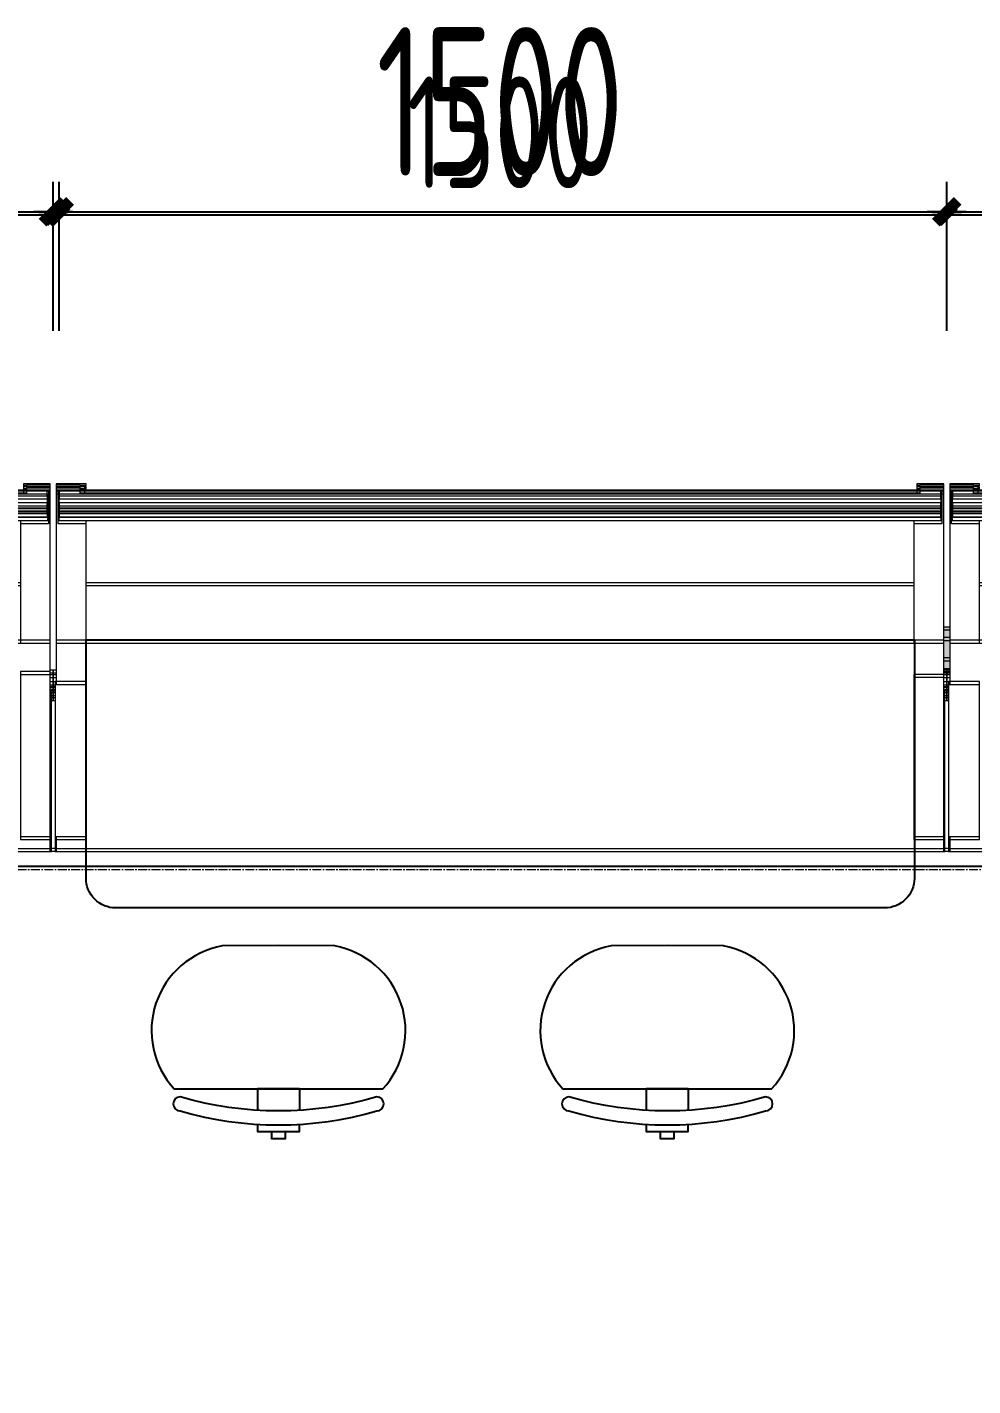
# Model space of a CAD drawing. Header units: millimetres. Extents: x -42850 to 60853, y 3819 to 26094.
# Drawn here: x 15230 to 16818, y 21614 to 23895 of the extents above; entities that cross this region are included whole.
import ezdxf

# ---------------------------------------------------------------- set-up
doc = ezdxf.new("R2010")
doc.units = ezdxf.units.MM
doc.header["$LTSCALE"] = 200
doc.linetypes.add('M-CENTER', pattern=[11.25, 7.5, -1.25, 1.25, -1.25])
for name, color, linetype, lineweight in [('A-01F（室内大堂部分防火隔断改墙体）$0$$0$LINES - NORMAL - 0_15pt', 3, 'Continuous', 20), ('A-01F（室内大堂部分防火隔断改墙体）$0$$1$LINES - CUT - 0_50pt', 5, 'Continuous', 50), ('FF-FINISH-墙体完成面', 20, 'M-CENTER', 13)]:
    doc.layers.add(name, color=color, linetype=linetype, lineweight=lineweight)
for name, color, linetype in [('A-DIM--土建尺寸', 44, 'Continuous'), ('A-WINDOW-窗', 12, 'Continuous'), ('全灰平面', 250, 'Continuous')]:
    doc.layers.add(name, color=color, linetype=linetype)
doc.styles.add('CCD-DIM', font='archs.shx', dxfattribs={"width": 0.75})
doc.dimstyles.new('CCD_DIM_100', dxfattribs={"dimscale": 100, "dimtxt": 2.5, "dimasz": 0.3, "dimexe": 0.5, "dimexo": 1.5, "dimgap": 0.6, "dimtad": 1, "dimdec": 0, "dimrnd": 5, "dimzin": 12, "dimdsep": 46, "dimtxsty": 'CCD-DIM', "dimblk": 'CCD_Dimension_Tick', "dimcen": 0.125, "dimclrd": 44, "dimclre": 44, "dimclrt": 50, "dimadec": 0, "dimazin": 0, "dimtfac": 1, "dimtdec": 0, "dimtix": 1, "dimtmove": 1, "dimatfit": 3, "dimldrblk": 'CCD_Leader_Dot', "dimfxl": 2, "dimfxlon": 1, "dimtvp": 1, "dimtolj": 1, "dimtzin": 0, "dimarcsym": 0})

# ---------------------------------------------------------------- blocks, each defined once
blk = doc.blocks.new('A-01F（室内大堂部分防火隔断改墙体）$0$$0$08 - GROUND CURTAIN SHADOW BOX - DOUBLE HEIGHT - 08-CURTAIN SHADOW BOX DOUBLE HEIGHT 45 LEFT-V24-GROUND FLOOR  PLAN_MNCHGCOLOR')
at = {"color": 0, "linetype": 'ByBlock', "lineweight": -2, "ltscale": 100}
for p, q in [((55, 12.1), (5, 12.1)), ((5, 12.1), (5, 10)), ((45, 10), (5, 10)), ((5, 10), (5, 7)), ((5, 7), (45, 7)), ((45, 7), (5, 7)), ((5, 7), (5, 0)), ((7.1, 2.1), (5, 0)), ((5, 0), (255, -250)), ((42.4, -33.2), (7.1, 2.1)), ((1490, 0), (10, 0)), ((10, 0), (10, -8)), ((45, 7), (45, 10)), ((45, 9.1), (55, 9.1)), ((53, 9.1), (45, 9.1)), ((45, 0), (45, 7)), ((45, 2.1), (1455, 2.1)), ((53, 2.1), (53, 9.1)), ((55, 9.1), (55, 12.1)), ((1495, 12.1), (1450, 12.1)), ((1450, 12.1), (1450, 9.1)), ((1450, 9.1), (1455, 9.1)), ((1455, 9.1), (1450, 9.1)), ((1450, 9.1), (1450, 2.1)), ((1495, 10), (1455, 10)), ((1455, 10), (1455, 7)), ((1455, 7), (1495, 7)), ((1495, 7), (1455, 7)), ((1455, 7), (1455, 0)), ((1490, -8), (1490, 0)), ((1490, 0), (1492, 0)), ((1495, 0), (1492, 0)), ((1492, 0), (1492, -50)), ((1495, 10), (1495, 12.1)), ((1495, 7), (1495, 10)), ((1495, 0), (1495, 7)), ((1495, -250), (1495, 0)), ((10, -8), (1490, -8)), ((10, -15), (10, -8)), ((1490, -20), (10, -20)), ((10, -20), (10, -28)), ((1490, -8), (1490, -20)), ((1490, -28), (1490, -20)), ((10, -28), (1490, -28)), ((10, -30), (10, -28)), ((1490, -30), (10, -30)), ((10, -30), (10, -38)), ((10, -38), (1490, -38)), ((10, -44.5), (10, -38)), ((10, -44.5), (20, -44.5)), ((27.8, -44.5), (30, -44.5)), ((39.5, -44.5), (49.5, -44.5)), ((108.9, -33.2), (42.4, -33.2)), ((290.4, -214.6), (108.9, -33.2)), ((1492, -44.5), (120.2, -44.5)), ((1490, -28), (1490, -30)), ((1490, -38), (1490, -30)), ((1492, -38), (1490, -38)), ((1490, -38), (1490, -44.5)), ((44.5, -46.6), (51.6, -46.6)), ((1492, -50), (1445, -50)), ((1445, -50), (1445, -250)), ((145, -140), (141.6, -140)), ((141.6, -140), (601.6, -600)), ((229.1, -153.4), (1445, -153.4)), ((255, -250), (290.4, -214.6)), ((291.8, -216.1), (256.4, -251.4)), ((655.7, -580), (291.8, -216.1)), ((272.7, -232.3), (274.1, -233.7)), ((325.7, -250), (1445, -250)), ((1445, -250), (1495, -250)), ((1495, -303), (1495, -250)), ((256.4, -251.4), (585, -580)), ((307.5, -308), (307.5, -305.9)), ((307.5, -308), (309.6, -308)), ((1495, -303), (1445, -303)), ((1445, -303), (1445, -580)), ((1495, -300), (1500, -300)), ((1495, -580), (1495, -303)), ((1495, -308), (1500, -308)), ((1500, -300), (1500, -308)), ((1500, -308), (1500, -320)), ((315, -320), (321.6, -320)), ((323, -328), (329.6, -328)), ((325, -330), (331.6, -330)), ((333, -338), (339.6, -338)), ((1495, -320), (1500, -320)), ((1495, -328), (1500, -328)), ((1495, -330), (1500, -330)), ((1497, -338), (1495, -338)), ((1497, -338), (1500, -338)), ((1497, -600), (1497, -338)), ((1500, -320), (1500, -328)), ((1500, -328), (1500, -330)), ((1500, -330), (1500, -338)), ((1500, -338), (1500, -346.6)), ((1497, -346.6), (1500, -346.6)), ((585, -580), (655.7, -580)), ((1445, -580), (1495, -580)), ((1495, -600), (1495, -580)), ((601.6, -600), (1495, -600)), ((1495, -600), (1497, -600))]:
    blk.add_line(p, q, dxfattribs=at)
blk = doc.blocks.new('A-01F（室内大堂部分防火隔断改墙体）$0$$0$08 - GROUND CURTAIN SHADOW BOX - DOUBLE HEIGHT - 08-CURTAIN SHADOW BOX DOUBLEHEIGHT TYP-V93-GROUND FLOOR  PLAN_MNCHGCOLOR')
at = {"linetype": 'ByBlock', "lineweight": -2}
blk.add_hatch(color=0, dxfattribs=at).paths.add_polyline_path([(1505, -297.8), (1505, -227.8), (1495, -227.8), (1495, -297.8)])
at = {"color": 0, "linetype": 'ByBlock', "lineweight": -2, "ltscale": 100}
for p, q in [((55, 12.1), (5, 12.1)), ((5, 12.1), (5, 10)), ((45, 10), (5, 10)), ((5, 10), (5, 7)), ((5, 7), (45, 7)), ((45, 7), (5, 7)), ((5, 7), (5, 0)), ((8, 0), (5, 0)), ((5, 0), (5, -250)), ((8, -50), (8, 0)), ((8, 0), (10, 0)), ((1490, 0), (10, 0)), ((10, 0), (10, -8)), ((45, 7), (45, 10)), ((45, 9.1), (55, 9.1)), ((53, 9.1), (45, 9.1)), ((45, 0), (45, 7)), ((45, 2.1), (1455, 2.1)), ((53, 2.1), (53, 9.1)), ((55, 9.1), (55, 12.1)), ((1495, 12.1), (1450, 12.1)), ((1450, 12.1), (1450, 9.1)), ((1450, 9.1), (1455, 9.1)), ((1455, 9.1), (1450, 9.1)), ((1450, 9.1), (1450, 2.1)), ((1495, 10), (1455, 10)), ((1455, 10), (1455, 7)), ((1455, 7), (1495, 7)), ((1495, 7), (1455, 7)), ((1455, 7), (1455, 0)), ((1490, -8), (1490, 0)), ((1490, 0), (1492, 0)), ((1495, 0), (1492, 0)), ((1492, 0), (1492, -50)), ((1495, 10), (1495, 12.1)), ((1495, 7), (1495, 10)), ((1495, 0), (1495, 7)), ((1495, -250), (1495, 0)), ((10, -8), (1490, -8)), ((10, -20), (10, -8)), ((1490, -20), (10, -20)), ((10, -20), (10, -28)), ((1490, -8), (1490, -20)), ((1490, -28), (1490, -20)), ((10, -38), (8, -38)), ((1492, -44.5), (8, -44.5)), ((10, -28), (1490, -28)), ((10, -30), (10, -28)), ((1490, -30), (10, -30)), ((10, -30), (10, -38)), ((10, -38), (1490, -38)), ((10, -44.5), (10, -38)), ((1490, -28), (1490, -30)), ((1490, -38), (1490, -30)), ((1492, -38), (1490, -38)), ((1490, -38), (1490, -44.5)), ((55, -50), (8, -50)), ((55, -250), (55, -50)), ((1492, -50), (1445, -50)), ((1445, -50), (1445, -250)), ((55, -153.4), (1445, -153.4)), ((1495, -227.8), (1505, -227.8)), ((5, -250), (55, -250)), ((5, -250), (5, -320)), ((55, -250), (1445, -250)), ((1445, -250), (1495, -250)), ((1505, -246.2), (1495, -246.2)), ((1495, -308), (1495, -250)), ((1495, -279.5), (1505, -279.5)), ((0, -308), (0, -300)), ((0, -300), (5, -300)), ((0, -320), (0, -308)), ((0, -308), (5, -308)), ((1495, -308), (1445, -308)), ((1445, -308), (1445, -580)), ((1495, -297.8), (1505, -297.8)), ((1495, -300), (1500, -300)), ((1495, -580), (1495, -308)), ((1495, -308), (1500, -308)), ((1500, -300), (1500, -308)), ((1500, -308), (1500, -320)), ((0, -328), (0, -320)), ((0, -320), (3, -320)), ((0, -330), (0, -328)), ((0, -328), (3, -328)), ((0, -338), (0, -330)), ((0, -330), (3, -330)), ((0, -346.6), (0, -338)), ((0, -338), (3, -338)), ((55, -320), (3, -320)), ((3, -320), (3, -580)), ((55, -580), (55, -320)), ((1495, -320), (1500, -320)), ((1495, -328), (1500, -328)), ((1495, -330), (1500, -330)), ((1497, -338), (1495, -338)), ((1497, -338), (1500, -338)), ((1497, -600), (1497, -338)), ((1500, -320), (1500, -328)), ((1500, -328), (1500, -330)), ((1500, -330), (1500, -338)), ((1500, -338), (1500, -346.6)), ((0, -346.6), (3, -346.6)), ((1497, -346.6), (1500, -346.6)), ((3, -580), (55, -580)), ((3, -580), (3, -600)), ((5, -580), (5, -600)), ((1445, -580), (1495, -580)), ((1495, -600), (1495, -580)), ((3, -600), (5, -600)), ((5, -600), (1495, -600)), ((1495, -600), (1497, -600))]:
    blk.add_line(p, q, dxfattribs=at)
blk = doc.blocks.new('SFWHFWQ_MNCHGCOLOR')
at = {"color": 0, "lineweight": -2, "ltscale": 100}
for p, q in [((1132104.5, -38116.3), (1132104.5, -38141.4)), ((1132154.7, -38116.3), (1132104.5, -38116.3))]:
    blk.add_line(p, q, dxfattribs=at)
at = {"color": 0, "lineweight": -2}
blk.add_lwpolyline([(1132104.5, -38116.3), (1132205, -38116.3), (1132254.1, -38116.3, 0.59094), (1132196.6, -37945.8), (1132129.6, -37945.3), (1132062.5, -37945.8, 0.591177), (1132005.1, -38116.3), (1132054.2, -38116.3), (1132104.5, -38116.3)], format="xyb", dxfattribs=at)
blk.add_lwpolyline([(1132246.9, -38125.9, -0.142857), (1132012.3, -38125.9, 1), (1132012.3, -38142.6, 0.142857), (1132246.9, -38142.6, 1)], format="xyb", close=True, dxfattribs=at)
at = {"color": 0, "lineweight": -2, "ltscale": 100}
blk.add_lwpolyline([(1132154.7, -38116.3), (1132154.7, -38141.9)], dxfattribs=at)
at = {"color": 0, "lineweight": -2}
for points in [[(1132104.5, -38158.7), (1132104.5, -38167), (1132154.7, -38167), (1132154.7, -38158.7)], [(1132121.2, -38167), (1132121.2, -38175.4), (1132138, -38175.4), (1132138, -38167)]]:
    blk.add_lwpolyline(points, dxfattribs=at)
blk = doc.blocks.new('CCD_Dimension_Tick')
at = {"color": 0, "linetype": 'ByBlock', "lineweight": -2}
for p, q in [((-1.091, 0), (0, 0)), ((0, 0), (1.091, 0))]:
    blk.add_line(p, q, dxfattribs=at)
at = {"color": 0, "linetype": 'Continuous', "lineweight": -2, "const_width": 0.608}
blk.add_lwpolyline([(-0.61, -0.61), (0.61, 0.61)], dxfattribs=at)
blk = doc.blocks.new('*D144')
at = {"layer": 'DEFPOINTS', "color": 0, "ltscale": 100, "transparency": 16777216}
for p in [(1392408.6, -72228.2), (1390898.6, -72707.2), (1392408.6, -75793.6)]:
    blk.add_point(p, dxfattribs=at)
at = {"layer": '全灰平面', "color": 250, "lineweight": -2, "ltscale": 100, "transparency": 16777216}
for p, q in [((1390898.6, -72428.2), (1390898.6, -72178.2)), ((1392408.6, -72428.2), (1392408.6, -72178.2)), ((1390928.6, -72228.2), (1392378.6, -72228.2))]:
    blk.add_line(p, q, dxfattribs=at)
at = {"layer": '全灰平面', "color": 250, "lineweight": -2, "ltscale": 100, "transparency": 16777216, "xscale": 30, "yscale": 30, "zscale": 30, "rotation": 180}
blk.add_blockref('CCD_Dimension_Tick', (1390898.6, -72228.2), dxfattribs=at)
at = {"layer": '全灰平面', "color": 250, "lineweight": -2, "ltscale": 100, "transparency": 16777216, "xscale": 30, "yscale": 30, "zscale": 30}
blk.add_blockref('CCD_Dimension_Tick', (1392408.6, -72228.2), dxfattribs=at)
at = {"layer": '全灰平面', "color": 250, "ltscale": 100, "transparency": 16777216, "insert": (1391653.6, -72043.2), "char_height": 250, "attachment_point": 5, "style": 'CCD-DIM'}
blk.add_mtext('\\A1;1510', dxfattribs=at)
blk = doc.blocks.new('CCD_Leader_Dot')
at = {"color": 0, "linetype": 'ByBlock'}
blk.add_line((-5, 0), (-10, 0), dxfattribs=at)
at = {"color": 0, "linetype": 'ByBlock', "const_width": 5}
blk.add_lwpolyline([(-2.5, 0, 1), (2.5, 0, 1)], format="xyb", close=True, dxfattribs=at)
blk = doc.blocks.new('*D154')
at = {"layer": 'DEFPOINTS', "color": 0, "ltscale": 100, "transparency": 16777216}
for p in [(1393898.6, -72228.2), (1392398.6, -72997.1), (1393898.6, -73017.1)]:
    blk.add_point(p, dxfattribs=at)
at = {"layer": '全灰平面', "color": 250, "lineweight": -2, "ltscale": 100, "transparency": 16777216}
for p, q in [((1392398.6, -72428.2), (1392398.6, -72178.2)), ((1393898.6, -72428.2), (1393898.6, -72178.2)), ((1392428.6, -72228.2), (1393868.6, -72228.2))]:
    blk.add_line(p, q, dxfattribs=at)
at = {"layer": '全灰平面', "color": 250, "lineweight": -2, "ltscale": 100, "transparency": 16777216, "xscale": 30, "yscale": 30, "zscale": 30, "rotation": 180}
blk.add_blockref('CCD_Dimension_Tick', (1392398.6, -72228.2), dxfattribs=at)
at = {"layer": '全灰平面', "color": 250, "lineweight": -2, "ltscale": 100, "transparency": 16777216, "xscale": 30, "yscale": 30, "zscale": 30}
blk.add_blockref('CCD_Dimension_Tick', (1393898.6, -72228.2), dxfattribs=at)
at = {"layer": '全灰平面', "color": 250, "ltscale": 100, "transparency": 16777216, "insert": (1393148.6, -72043.2), "char_height": 250, "attachment_point": 5, "style": 'CCD-DIM'}
blk.add_mtext('\\A1;1500', dxfattribs=at)
blk = doc.blocks.new('*D155')
at = {"layer": 'DEFPOINTS', "color": 0, "linetype": 'ByBlock', "ltscale": 100, "transparency": 16777216}
for p in [(1395398.6, -72228.2), (1393898.6, -73017.1), (1395398.6, -73005.1)]:
    blk.add_point(p, dxfattribs=at)
at = {"layer": '全灰平面', "color": 250, "linetype": 'ByBlock', "lineweight": -2, "ltscale": 100, "transparency": 16777216}
for p, q in [((1393898.6, -72428.2), (1393898.6, -72178.2)), ((1395398.6, -72428.2), (1395398.6, -72178.2)), ((1393928.6, -72228.2), (1395368.6, -72228.2))]:
    blk.add_line(p, q, dxfattribs=at)
at = {"layer": '全灰平面', "color": 250, "linetype": 'ByBlock', "lineweight": -2, "ltscale": 100, "transparency": 16777216, "xscale": 30, "yscale": 30, "zscale": 30, "rotation": 180}
blk.add_blockref('CCD_Dimension_Tick', (1393898.6, -72228.2), dxfattribs=at)
at = {"layer": '全灰平面', "color": 250, "linetype": 'ByBlock', "lineweight": -2, "ltscale": 100, "transparency": 16777216, "xscale": 30, "yscale": 30, "zscale": 30}
blk.add_blockref('CCD_Dimension_Tick', (1395398.6, -72228.2), dxfattribs=at)
at = {"layer": '全灰平面', "color": 250, "linetype": 'ByBlock', "ltscale": 100, "transparency": 16777216, "insert": (1394648.6, -72043.2), "char_height": 250, "attachment_point": 5, "style": 'CCD-DIM'}
blk.add_mtext('\\A1;1500', dxfattribs=at)
blk = doc.blocks.new('*D198')
at = {"layer": 'A-DIM--土建尺寸', "color": 44, "linetype": 'ByBlock', "lineweight": -2, "ltscale": 100, "transparency": 16777216}
for p, q in [((9774.8, 80683.4), (9774.8, 80870.9)), ((11274.8, 80683.4), (11274.8, 80870.9)), ((9797.3, 80833.4), (11252.3, 80833.4))]:
    blk.add_line(p, q, dxfattribs=at)
at = {"layer": 'DEFPOINTS', "color": 0, "linetype": 'ByBlock', "ltscale": 100, "transparency": 16777216}
for p in [(11274.8, 80833.4), (11274.8, 80056.5), (9774.8, 80044.5)]:
    blk.add_point(p, dxfattribs=at)
at = {"layer": 'A-DIM--土建尺寸', "color": 44, "linetype": 'ByBlock', "lineweight": -2, "ltscale": 100, "transparency": 16777216, "xscale": 22.5, "yscale": 22.5, "zscale": 22.5, "rotation": 180}
blk.add_blockref('CCD_Dimension_Tick', (9774.8, 80833.4), dxfattribs=at)
at = {"layer": 'A-DIM--土建尺寸', "color": 44, "linetype": 'ByBlock', "lineweight": -2, "ltscale": 100, "transparency": 16777216, "xscale": 22.5, "yscale": 22.5, "zscale": 22.5}
blk.add_blockref('CCD_Dimension_Tick', (11274.8, 80833.4), dxfattribs=at)
at = {"layer": 'A-DIM--土建尺寸', "color": 50, "linetype": 'ByBlock', "ltscale": 100, "transparency": 16777216, "insert": (10524.8, 80972.2), "char_height": 187.5, "attachment_point": 5, "style": 'CCD-DIM'}
blk.add_mtext('\\A1;1500', dxfattribs=at)
blk = doc.blocks.new('*D199')
at = {"layer": 'A-DIM--土建尺寸', "color": 44, "lineweight": -2, "ltscale": 100, "transparency": 16777216}
for p, q in [((8274.8, 80683.4), (8274.8, 80870.9)), ((9774.8, 80683.4), (9774.8, 80870.9)), ((8297.3, 80833.4), (9752.3, 80833.4))]:
    blk.add_line(p, q, dxfattribs=at)
at = {"layer": 'DEFPOINTS', "color": 0, "ltscale": 100, "transparency": 16777216}
for p in [(9774.8, 80833.4), (8274.8, 80064.5), (9774.8, 80044.5)]:
    blk.add_point(p, dxfattribs=at)
at = {"layer": 'A-DIM--土建尺寸', "color": 44, "lineweight": -2, "ltscale": 100, "transparency": 16777216, "xscale": 22.5, "yscale": 22.5, "zscale": 22.5, "rotation": 180}
blk.add_blockref('CCD_Dimension_Tick', (8274.8, 80833.4), dxfattribs=at)
at = {"layer": 'A-DIM--土建尺寸', "color": 44, "lineweight": -2, "ltscale": 100, "transparency": 16777216, "xscale": 22.5, "yscale": 22.5, "zscale": 22.5}
blk.add_blockref('CCD_Dimension_Tick', (9774.8, 80833.4), dxfattribs=at)
at = {"layer": 'A-DIM--土建尺寸', "color": 50, "ltscale": 100, "transparency": 16777216, "insert": (9024.8, 80972.2), "char_height": 187.5, "attachment_point": 5, "style": 'CCD-DIM'}
blk.add_mtext('\\A1;1500', dxfattribs=at)
blk = doc.blocks.new('*D202')
at = {"layer": 'A-DIM--土建尺寸', "color": 44, "lineweight": -2, "ltscale": 100, "transparency": 16777216}
for p, q in [((6774.8, 80683.4), (6774.8, 80870.9)), ((8284.8, 80683.4), (8284.8, 80870.9)), ((6797.3, 80833.4), (8262.3, 80833.4))]:
    blk.add_line(p, q, dxfattribs=at)
at = {"layer": 'DEFPOINTS', "color": 0, "ltscale": 100, "transparency": 16777216}
for p in [(8284.8, 80833.4), (6774.8, 80354.5), (8284.8, 77268)]:
    blk.add_point(p, dxfattribs=at)
at = {"layer": 'A-DIM--土建尺寸', "color": 44, "lineweight": -2, "ltscale": 100, "transparency": 16777216, "xscale": 22.5, "yscale": 22.5, "zscale": 22.5, "rotation": 180}
blk.add_blockref('CCD_Dimension_Tick', (6774.8, 80833.4), dxfattribs=at)
at = {"layer": 'A-DIM--土建尺寸', "color": 44, "lineweight": -2, "ltscale": 100, "transparency": 16777216, "xscale": 22.5, "yscale": 22.5, "zscale": 22.5}
blk.add_blockref('CCD_Dimension_Tick', (8284.8, 80833.4), dxfattribs=at)
at = {"layer": 'A-DIM--土建尺寸', "color": 50, "ltscale": 100, "transparency": 16777216, "insert": (7529.8, 80972.2), "char_height": 187.5, "attachment_point": 5, "style": 'CCD-DIM'}
blk.add_mtext('\\A1;1510', dxfattribs=at)
blk = doc.blocks.new('A-01F（室内大堂部分防火隔断改墙体）$0$$0$08 - Ground Curtain Shadow Box - Double Height - 08-Curtain Shadow Box DoubleHeight TYP-V93-GROUND FLOOR  PLAN')
at = {"layer": 'A-01F（室内大堂部分防火隔断改墙体）$0$$0$LINES - NORMAL - 0_15pt', "lineweight": 13}
blk.add_hatch(color=0, dxfattribs=at).paths.add_polyline_path([(1505, -297.8), (1505, -227.8), (1495, -227.8), (1495, -297.8)])
at = {"layer": 'A-01F（室内大堂部分防火隔断改墙体）$0$$0$LINES - NORMAL - 0_15pt', "color": 0, "lineweight": 13}
for p, q in [((55, 12.1), (5, 12.1)), ((5, 12.1), (5, 10)), ((45, 10), (5, 10)), ((5, 10), (5, 7)), ((5, 7), (45, 7)), ((45, 7), (5, 7)), ((5, 7), (5, 0)), ((8, 0), (10, 0)), ((45, 7), (45, 10)), ((45, 9.1), (55, 9.1)), ((53, 9.1), (45, 9.1)), ((45, 0), (45, 7)), ((45, 2.1), (1455, 2.1)), ((53, 2.1), (53, 9.1)), ((55, 9.1), (55, 12.1)), ((1495, 12.1), (1450, 12.1)), ((1450, 12.1), (1450, 9.1)), ((1450, 9.1), (1455, 9.1)), ((1455, 9.1), (1450, 9.1)), ((1450, 9.1), (1450, 2.1)), ((1495, 10), (1455, 10)), ((1455, 10), (1455, 7)), ((1455, 7), (1495, 7)), ((1495, 7), (1455, 7)), ((1455, 7), (1455, 0)), ((1490, 0), (1492, 0)), ((1495, 10), (1495, 12.1)), ((1495, 7), (1495, 10)), ((1495, 0), (1495, 7)), ((10, -20), (10, -8)), ((1490, -8), (1490, -20)), ((10, -38), (8, -38)), ((1492, -44.5), (8, -44.5)), ((10, -30), (10, -28)), ((10, -44.5), (10, -38)), ((1490, -28), (1490, -30)), ((1492, -38), (1490, -38)), ((1490, -38), (1490, -44.5)), ((55, -153.4), (1445, -153.4)), ((1495, -227.8), (1505, -227.8)), ((5, -250), (5, -320)), ((55, -250), (1445, -250)), ((1505, -246.2), (1495, -246.2)), ((1495, -308), (1495, -250)), ((1495, -279.5), (1505, -279.5)), ((0, -308), (0, -300)), ((0, -300), (5, -300)), ((0, -320), (0, -308)), ((0, -308), (5, -308)), ((1495, -297.8), (1505, -297.8)), ((1495, -300), (1500, -300)), ((1495, -308), (1500, -308)), ((1500, -300), (1500, -308)), ((1500, -308), (1500, -320)), ((0, -328), (0, -320)), ((0, -320), (3, -320)), ((0, -330), (0, -328)), ((0, -328), (3, -328)), ((0, -338), (0, -330)), ((0, -330), (3, -330)), ((0, -346.6), (0, -338)), ((0, -338), (3, -338)), ((1495, -320), (1500, -320)), ((1495, -328), (1500, -328)), ((1495, -330), (1500, -330)), ((1497, -338), (1495, -338)), ((1497, -338), (1500, -338)), ((1497, -600), (1497, -338)), ((1500, -320), (1500, -328)), ((1500, -328), (1500, -330)), ((1500, -330), (1500, -338)), ((1500, -338), (1500, -346.6)), ((0, -346.6), (3, -346.6)), ((1497, -346.6), (1500, -346.6)), ((3, -580), (3, -600)), ((5, -580), (5, -600)), ((1495, -600), (1495, -580)), ((3, -600), (5, -600)), ((5, -600), (1495, -600)), ((1495, -600), (1497, -600))]:
    blk.add_line(p, q, dxfattribs=at)
at = {"layer": 'A-01F（室内大堂部分防火隔断改墙体）$0$$1$LINES - CUT - 0_50pt', "color": 0, "lineweight": 20}
for p, q in [((8, 0), (5, 0)), ((5, 0), (5, -250)), ((8, -50), (8, 0)), ((1490, 0), (10, 0)), ((10, 0), (10, -8)), ((1490, -8), (1490, 0)), ((1495, 0), (1492, 0)), ((1492, 0), (1492, -50)), ((1495, -250), (1495, 0)), ((10, -8), (1490, -8)), ((1490, -20), (10, -20)), ((10, -20), (10, -28)), ((1490, -28), (1490, -20)), ((10, -28), (1490, -28)), ((1490, -30), (10, -30)), ((10, -30), (10, -38)), ((10, -38), (1490, -38)), ((1490, -38), (1490, -30)), ((55, -50), (8, -50)), ((55, -250), (55, -50)), ((1492, -50), (1445, -50)), ((1445, -50), (1445, -250)), ((5, -250), (55, -250)), ((1445, -250), (1495, -250)), ((1495, -308), (1445, -308)), ((1445, -308), (1445, -580)), ((1495, -580), (1495, -308)), ((55, -320), (3, -320)), ((3, -320), (3, -580)), ((55, -580), (55, -320)), ((3, -580), (55, -580)), ((1445, -580), (1495, -580))]:
    blk.add_line(p, q, dxfattribs=at)
blk = doc.blocks.new('A-01F（室内大堂部分防火隔断改墙体）$0$$0$08 - Ground Curtain Shadow Box - Double Height - 08-Curtain Shadow Box Double Height 45 Left-V24-GROUND FLOOR  PLAN')
at = {"layer": 'A-01F（室内大堂部分防火隔断改墙体）$0$$0$LINES - NORMAL - 0_15pt', "color": 0, "lineweight": 13}
for p, q in [((55, 12.1), (5, 12.1)), ((5, 12.1), (5, 10)), ((45, 10), (5, 10)), ((5, 10), (5, 7)), ((5, 7), (45, 7)), ((45, 7), (5, 7)), ((5, 7), (5, 0)), ((45, 7), (45, 10)), ((45, 9.1), (55, 9.1)), ((53, 9.1), (45, 9.1)), ((45, 0), (45, 7)), ((45, 2.1), (1455, 2.1)), ((53, 2.1), (53, 9.1)), ((55, 9.1), (55, 12.1)), ((1495, 12.1), (1450, 12.1)), ((1450, 12.1), (1450, 9.1)), ((1450, 9.1), (1455, 9.1)), ((1455, 9.1), (1450, 9.1)), ((1450, 9.1), (1450, 2.1)), ((1495, 10), (1455, 10)), ((1455, 10), (1455, 7)), ((1455, 7), (1495, 7)), ((1495, 7), (1455, 7)), ((1455, 7), (1455, 0)), ((1490, 0), (1492, 0)), ((1495, 10), (1495, 12.1)), ((1495, 7), (1495, 10)), ((1495, 0), (1495, 7)), ((10, -15), (10, -8)), ((1490, -8), (1490, -20)), ((10, -30), (10, -28)), ((10, -44.5), (10, -38)), ((10, -44.5), (20, -44.5)), ((27.8, -44.5), (30, -44.5)), ((39.5, -44.5), (49.5, -44.5)), ((1492, -44.5), (120.2, -44.5)), ((1490, -28), (1490, -30)), ((1492, -38), (1490, -38)), ((1490, -38), (1490, -44.5)), ((44.5, -46.6), (51.6, -46.6)), ((145, -140), (141.6, -140)), ((141.6, -140), (601.6, -600)), ((229.1, -153.4), (1445, -153.4)), ((272.7, -232.3), (274.1, -233.7)), ((325.7, -250), (1445, -250)), ((1495, -303), (1495, -250)), ((307.5, -308), (307.5, -305.9)), ((307.5, -308), (309.6, -308)), ((1495, -300), (1500, -300)), ((1495, -308), (1500, -308)), ((1500, -300), (1500, -308)), ((1500, -308), (1500, -320)), ((315, -320), (321.6, -320)), ((323, -328), (329.6, -328)), ((325, -330), (331.6, -330)), ((333, -338), (339.6, -338)), ((1495, -320), (1500, -320)), ((1495, -328), (1500, -328)), ((1495, -330), (1500, -330)), ((1497, -338), (1495, -338)), ((1497, -338), (1500, -338)), ((1497, -600), (1497, -338)), ((1500, -320), (1500, -328)), ((1500, -328), (1500, -330)), ((1500, -330), (1500, -338)), ((1500, -338), (1500, -346.6)), ((1497, -346.6), (1500, -346.6)), ((1495, -600), (1495, -580)), ((601.6, -600), (1495, -600)), ((1495, -600), (1497, -600))]:
    blk.add_line(p, q, dxfattribs=at)
at = {"layer": 'A-01F（室内大堂部分防火隔断改墙体）$0$$1$LINES - CUT - 0_50pt', "color": 0, "lineweight": 20}
for p, q in [((7.1, 2.1), (5, 0)), ((5, 0), (255, -250)), ((42.4, -33.2), (7.1, 2.1)), ((1490, 0), (10, 0)), ((10, 0), (10, -8)), ((1490, -8), (1490, 0)), ((1495, 0), (1492, 0)), ((1492, 0), (1492, -50)), ((1495, -250), (1495, 0)), ((10, -8), (1490, -8)), ((1490, -20), (10, -20)), ((10, -20), (10, -28)), ((1490, -28), (1490, -20)), ((10, -28), (1490, -28)), ((1490, -30), (10, -30)), ((10, -30), (10, -38)), ((10, -38), (1490, -38)), ((108.9, -33.2), (42.4, -33.2)), ((290.4, -214.6), (108.9, -33.2)), ((1490, -38), (1490, -30)), ((1492, -50), (1445, -50)), ((1445, -50), (1445, -250)), ((255, -250), (290.4, -214.6)), ((291.8, -216.1), (256.4, -251.4)), ((655.7, -580), (291.8, -216.1)), ((1445, -250), (1495, -250)), ((256.4, -251.4), (585, -580)), ((1495, -303), (1445, -303)), ((1445, -303), (1445, -580)), ((1495, -580), (1495, -303)), ((585, -580), (655.7, -580)), ((1445, -580), (1495, -580))]:
    blk.add_line(p, q, dxfattribs=at)
blk = doc.blocks.new('fewgwgwg')
at = {"layer": '全灰平面', "color": 250, "lineweight": 9}
for p, q in [((1392401.6, -73297.1), (1392395.6, -73297.1)), ((1393901.6, -73297.1), (1393895.6, -73297.1))]:
    blk.add_line(p, q, dxfattribs=at)
at = {"layer": '全灰平面', "color": 250, "ltscale": 100}
blk.add_lwpolyline([(1392453.6, -72947.1), (1393844.3, -72947.1), (1393844.3, -73347.1, -0.414214), (1393794.3, -73397.1), (1392503.6, -73397.1, -0.414214), (1392453.6, -73347.1)], format="xyb", close=True, dxfattribs=at)
at = {"layer": '全灰平面', "color": 250, "ltscale": 0.01}
blk.add_lwpolyline([(1391498.6, -74194.2), (1391528.6, -74194.2), (1391528.6, -73327.1), (1399473.3, -73327.1)], dxfattribs=at)
at = {"layer": '全灰平面', "color": 250, "lineweight": 13}
for name, p in [('A-01F（室内大堂部分防火隔断改墙体）$0$$0$08 - GROUND CURTAIN SHADOW BOX - DOUBLE HEIGHT - 08-CURTAIN SHADOW BOX DOUBLE HEIGHT 45 LEFT-V24-GROUND FLOOR  PLAN_MNCHGCOLOR', (1390898.6, -72697.1)), ('A-01F（室内大堂部分防火隔断改墙体）$0$$0$08 - GROUND CURTAIN SHADOW BOX - DOUBLE HEIGHT - 08-CURTAIN SHADOW BOX DOUBLEHEIGHT TYP-V93-GROUND FLOOR  PLAN_MNCHGCOLOR', (1392398.6, -72697.1)), ('A-01F（室内大堂部分防火隔断改墙体）$0$$0$08 - GROUND CURTAIN SHADOW BOX - DOUBLE HEIGHT - 08-CURTAIN SHADOW BOX DOUBLEHEIGHT TYP-V93-GROUND FLOOR  PLAN_MNCHGCOLOR', (1393898.6, -72697.1))]:
    blk.add_blockref(name, p, dxfattribs=at)
at = {"layer": '全灰平面', "color": 250, "xscale": 1.407250517513538, "yscale": 1.407250517513538, "zscale": 1.407250517513538}
for p in [(-200413.2, -20061.7), (-199760.5, -20061.7)]:
    blk.add_blockref('SFWHFWQ_MNCHGCOLOR', p, dxfattribs=at)
at = {"layer": '全灰平面', "color": 250, "ltscale": 100}
for base, p1, p2, picture, middle in [((1392408.6, -72228.2), (1390898.6, -72707.2), (1392408.6, -75793.6), '*D144', (1391653.6, -72043.2)), ((1393898.6, -72228.2), (1392398.6, -72997.1), (1393898.6, -73017.1), '*D154', (1393148.6, -72043.2))]:
    dim = blk.add_linear_dim(base=base, p1=p1, p2=p2, dimstyle='CCD_DIM_100', override={"dimclrd": 250, "dimclre": 250, "dimclrt": 250}, dxfattribs=at)
    dim.commit()
    dim.dimension.update_dxf_attribs({"geometry": picture, "text_midpoint": middle})
at = {"layer": '全灰平面', "color": 250, "linetype": 'ByBlock', "ltscale": 100}
dim = blk.add_linear_dim(base=(1395398.6, -72228.2), p1=(1393898.6, -73017.1), p2=(1395398.6, -73005.1), dimstyle='CCD_DIM_100', override={"dimclrd": 250, "dimclre": 250, "dimclrt": 250}, dxfattribs=at)
dim.commit()
dim.dimension.update_dxf_attribs({"geometry": '*D155', "text_midpoint": (1394648.6, -72043.2)})
blk = doc.blocks.new('HesiBlk_20260924172335122')
at = {"layer": 'A-01F（室内大堂部分防火隔断改墙体）$0$$0$LINES - NORMAL - 0_15pt', "lineweight": 9}
for p, q in [((8277.762, 79764.512), (8271.762, 79764.512)), ((9777.762, 79764.512), (9771.762, 79764.512))]:
    blk.add_line(p, q, dxfattribs=at)
at = {"layer": 'FF-FINISH-墙体完成面', "ltscale": 0.01}
blk.add_lwpolyline([(7374.762, 78867.505), (7404.762, 78867.505), (7404.762, 79734.512), (15349.431, 79734.512)], dxfattribs=at)
at = {"layer": 'A-WINDOW-窗', "lineweight": 13}
for name, p in [('A-01F（室内大堂部分防火隔断改墙体）$0$$0$08 - Ground Curtain Shadow Box - Double Height - 08-Curtain Shadow Box Double Height 45 Left-V24-GROUND FLOOR  PLAN', (6774.762, 80364.512)), ('A-01F（室内大堂部分防火隔断改墙体）$0$$0$08 - Ground Curtain Shadow Box - Double Height - 08-Curtain Shadow Box DoubleHeight TYP-V93-GROUND FLOOR  PLAN', (8274.762, 80364.512)), ('A-01F（室内大堂部分防火隔断改墙体）$0$$0$08 - Ground Curtain Shadow Box - Double Height - 08-Curtain Shadow Box DoubleHeight TYP-V93-GROUND FLOOR  PLAN', (9774.762, 80364.512))]:
    blk.add_blockref(name, p, dxfattribs=at)
at = {"layer": '全灰平面', "linetype": 'ByBlock'}
blk.add_blockref('fewgwgwg', (-1384123.852, 153066.943), dxfattribs=at)
at = {"layer": 'A-DIM--土建尺寸', "color": 4, "ltscale": 100}
for base, p1, p2, picture, middle in [((8284.798, 80833.427), (6774.762, 80354.505), (8284.798, 77268.009), '*D202', (7529.78, 80972.177)), ((9774.762, 80833.427), (8274.762, 80064.512), (9774.762, 80044.512), '*D199', (9024.762, 80972.177))]:
    dim = blk.add_linear_dim(base=base, p1=p1, p2=p2, dimstyle='CCD_DIM_100', override={"dimscale": 75}, dxfattribs=at)
    dim.commit()
    dim.dimension.update_dxf_attribs({"geometry": picture, "text_midpoint": middle})
at = {"layer": 'A-DIM--土建尺寸', "linetype": 'ByBlock', "ltscale": 100}
dim = blk.add_linear_dim(base=(11274.762, 80833.427), p1=(9774.762, 80044.512), p2=(11274.762, 80056.512), dimstyle='CCD_DIM_100', override={"dimscale": 75}, dxfattribs=at)
dim.commit()
dim.dimension.update_dxf_attribs({"geometry": '*D198', "text_midpoint": (10524.762, 80972.177)})

msp = doc.modelspace()

# ---------------------------------------------------------------- block references
msp.add_blockref('HesiBlk_20260924172335122', (6999.4, -57253.6))

doc.saveas('drawing.dxf')
